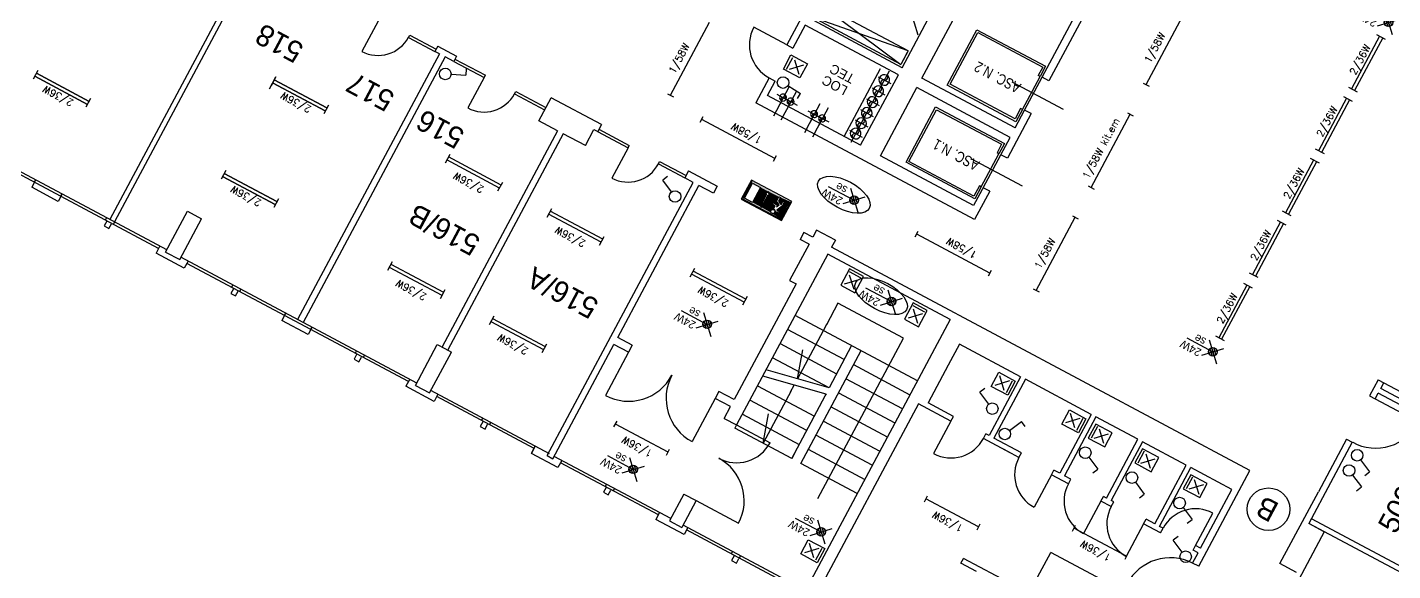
# Model space of a CAD drawing. Extents: x 1678829 to 1678895.5, y 4851385.5 to 4851457.1.
# Drawn here: x 1678844.95 to 1678870.54, y 4851410.72 to 4851420.92 of the extents above; entities that cross this region are included whole.
import ezdxf
from ezdxf.enums import TextEntityAlignment as Align

# ---------------------------------------------------------------- set-up
doc = ezdxf.new("R2010")
doc.units = 0
doc.header["$MEASUREMENT"] = 0
doc.layers.get('0').update_dxf_attribs({"linetype": 'CONTINUOUS'})
for name, color, linetype in [('ILLUMINAZIONE', 4, 'CONTINUOUS'), ('INFISSI', 160, 'CONTINUOUS'), ('NUOVI COMPONENTI DI PROGETTO', 230, 'CONTINUOUS'), ('QUADRI', 1, 'CONTINUOUS'), ('VUO3', 6, 'CONTINUOUS')]:
    doc.layers.add(name, color=color, linetype=linetype)
doc.styles.add('ROMANS', font='romans')

# ---------------------------------------------------------------- blocks, each defined once
blk = doc.blocks.new('SE')
at = {"layer": 'ILLUMINAZIONE'}
for p, q in [((0.165, -0.165), (-0.167, 0.167)), ((0.152, 0.155), (-0.155, -0.152)), ((0.024, -0.077), (-0.077, 0.024)), ((0.056, -0.058), (-0.058, 0.056)), ((0.058, -0.056), (-0.056, 0.058)), ((0.077, -0.024), (-0.024, 0.077)), ((0.55, 0.001), (-0.001, 0.001)), ((0.075, 0.028), (0.028, 0.075)), ((-0.028, -0.075), (-0.075, -0.028))]:
    blk.add_line(p, q, dxfattribs=at)
blk.add_circle((0, 0), 0.0803, dxfattribs=at)
at = {"layer": 'ILLUMINAZIONE', "linetype": 'Continuous'}
for s, p in [('24W ', (0.191, 0.063)), ('se', (0.209, -0.158))]:
    blk.add_text(s, height=0.15, dxfattribs=at).set_placement(p)
blk = doc.blocks.new('proiet_est_parete')
for p, q in [((0, 0), (0, 3)), ((0, 3), (3.5, 3)), ((3, 2.75), (3, 0.25)), ((3.5, 3), (3.5, 0)), ((3.5, 0), (0, 0)), ((2.5, 0.5), (0.5, 2.5)), ((2.5, 2.5), (0.5, 0.5))]:
    blk.add_line(p, q)
blk = doc.blocks.new('QUADRO')
at = {"layer": 'QUADRI'}
for p, q in [((9.39, -2.86), (-9.39, 0)), ((-9.39, -2.86), (9.39, 0)), ((-9.39, 0), (9.39, 0)), ((-9.39, -2.86), (-9.39, 0)), ((9.39, -2.86), (9.39, 0)), ((-9.39, -2.86), (9.39, -2.86))]:
    blk.add_line(p, q, dxfattribs=at)
at = {"layer": 'QUADRI', "color": 1}
for p, q in [((-9.39, -2.55), (-9.39, 0)), ((9.39, -2.55), (9.39, 0))]:
    blk.add_line(p, q, dxfattribs=at)
blk = doc.blocks.new('Pittog')
for p, q in [((0, 5.06), (0, 0)), ((10.69, 5.06), (0, 5.06)), ((0.2, 4.87), (0.2, 0.2)), ((10.49, 4.87), (0.2, 4.87)), ((1, 2.93), (1.47, 3.86)), ((1.69, 3.48), (1.33, 2.76)), ((1.46, 1.99), (2.14, 3.48)), ((1.47, 3.86), (2.32, 3.86)), ((2.14, 3.48), (1.69, 3.48)), ((2.92, 3.59), (2.92, 2.72)), ((5.6, 4.51), (5.6, 1.26)), ((6.01, 4.51), (5.6, 4.51)), ((6.01, 1.26), (6.01, 4.51)), ((8.01, 0.52), (8.01, 4.52)), ((8.01, 4.52), (10.16, 4.52)), ((10.16, 4.52), (10.16, 0.52)), ((10.49, 0.2), (10.49, 4.87)), ((10.69, 0), (10.69, 5.06)), ((0, 0), (10.69, 0)), ((0.43, 0.99), (0.43, 1.35)), ((0.43, 1.35), (1.46, 1.35)), ((1.82, 0.99), (0.43, 0.99)), ((1.33, 2.76), (1, 2.93)), ((1.46, 1.35), (1.46, 1.99)), ((2.79, 1.37), (1.82, 1.82)), ((1.82, 1.82), (1.82, 0.99)), ((2.55, 2.75), (2.22, 2.04)), ((2.22, 2.04), (3.16, 1.61)), ((2.55, 2.36), (2.55, 2.75)), ((3.7, 2.36), (2.55, 2.36)), ((2.79, 0.43), (2.79, 1.37)), ((3.16, 0.43), (2.79, 0.43)), ((2.92, 2.72), (3.7, 2.72)), ((3.16, 1.61), (3.16, 0.43)), ((3.7, 2.72), (3.7, 2.36)), ((5.34, 1.26), (5.81, 0.52)), ((5.6, 1.26), (5.34, 1.26)), ((5.81, 0.52), (6.27, 1.26)), ((6.27, 1.26), (6.01, 1.26)), ((10.16, 0.52), (8.01, 0.52))]:
    blk.add_line(p, q)
for centre, major_axis, start_param, end_param in [((2.79, 4.1), (-0.376, 0.376), 1.264388, 2.609077), ((2.81, 4.15), (0.335, 0.335), 5.497787, 11.780972)]:
    blk.add_ellipse(centre, major_axis=major_axis, ratio=1, start_param=start_param, end_param=end_param)
for points in [[(0.2, 4.87), (2.32, 3.86), (2.34, 4.15)], [(0.2, 4.87), (1.47, 3.86), (2.32, 3.86)], [(0.2, 4.87), (1, 2.93), (1.47, 3.86)], [(0.2, 4.87), (0.43, 1.35), (1, 2.93)], [(0.43, 0.99), (0.2, 4.87), (0.2, 0.2)], [(0.43, 0.99), (0.43, 1.35), (0.2, 4.87)], [(10.49, 4.87), (0.2, 4.87), (10.16, 4.52)], [(0.2, 4.87), (8.01, 4.52), (10.16, 4.52)], [(0.2, 4.87), (6.01, 4.51), (8.01, 4.52)], [(0.2, 4.87), (5.6, 4.51), (6.01, 4.51)], [(0.2, 4.87), (2.96, 4.6), (5.6, 4.51)], [(0.2, 4.87), (2.66, 4.6), (2.96, 4.6)], [(0.2, 4.87), (2.43, 4.43), (2.66, 4.6)], [(0.2, 4.87), (2.34, 4.15), (2.43, 4.43)], [(1.69, 3.48), (1.33, 2.76), (1.46, 1.99)], [(2.14, 3.48), (1.69, 3.48), (1.46, 1.99)], [(2.43, 3.87), (2.34, 4.15), (2.32, 3.86)], [(2.43, 3.87), (2.32, 3.86), (2.47, 3.68)], [(2.66, 3.7), (2.43, 3.87), (2.47, 3.68)], [(2.66, 3.7), (2.47, 3.68), (2.68, 3.58)], [(2.96, 3.7), (2.66, 3.7), (2.92, 3.59)], [(2.66, 3.7), (2.68, 3.58), (2.92, 3.59)], [(3.29, 4.15), (2.92, 2.72), (3.7, 2.72)], [(3.29, 4.15), (3.19, 3.87), (2.92, 2.72)], [(3.19, 3.87), (2.96, 3.7), (2.92, 2.72)], [(2.96, 3.7), (2.92, 3.59), (2.92, 2.72)], [(2.96, 4.6), (3.19, 4.43), (5.6, 4.51)], [(3.19, 4.43), (5.34, 1.26), (5.6, 4.51)], [(3.19, 4.43), (3.29, 4.15), (5.34, 1.26)], [(3.29, 4.15), (3.7, 2.72), (5.34, 1.26)], [(5.34, 1.26), (5.6, 1.26), (5.6, 4.51)], [(6.01, 4.51), (6.27, 1.26), (8.01, 4.52)], [(6.01, 4.51), (6.01, 1.26), (6.27, 1.26)], [(8.01, 0.52), (8.01, 4.52), (6.27, 1.26)], [(10.49, 4.87), (10.16, 4.52), (10.49, 0.2)], [(10.49, 0.2), (10.16, 4.52), (10.16, 0.52)], [(2.79, 0.43), (1.82, 0.99), (0.2, 0.2)], [(1.82, 0.99), (0.43, 0.99), (0.2, 0.2)], [(10.49, 0.2), (10.16, 0.52), (0.2, 0.2)], [(10.16, 0.52), (8.01, 0.52), (0.2, 0.2)], [(8.01, 0.52), (5.81, 0.52), (0.2, 0.2)], [(5.81, 0.52), (3.16, 0.43), (0.2, 0.2)], [(3.16, 0.43), (2.79, 0.43), (0.2, 0.2)], [(1.33, 2.76), (1, 2.93), (0.43, 1.35)], [(1.33, 2.76), (0.43, 1.35), (1.46, 1.35)], [(1.33, 2.76), (1.46, 1.35), (1.46, 1.99)], [(2.79, 1.37), (1.82, 1.82), (1.82, 0.99)], [(2.79, 0.43), (2.79, 1.37), (1.82, 0.99)], [(2.55, 2.36), (2.55, 2.75), (2.22, 2.04)], [(2.55, 2.36), (2.22, 2.04), (3.16, 1.61)], [(3.7, 2.36), (2.55, 2.36), (3.16, 1.61)], [(5.34, 1.26), (3.7, 2.36), (3.16, 0.43)], [(3.7, 2.36), (3.16, 1.61), (3.16, 0.43)], [(5.81, 0.52), (5.34, 1.26), (3.16, 0.43)], [(5.34, 1.26), (3.7, 2.72), (3.7, 2.36)], [(8.01, 0.52), (6.27, 1.26), (5.81, 0.52)]]:
    blk.add_solid(points)

msp = doc.modelspace()

# ---------------------------------------------------------------- linework, layer by layer
at = {"linetype": 'Continuous'}
for p, q in [((1678861.715, 4851419.961), (1678863.952, 4851424.152)), ((1678849.023, 4851422.05), (1678846.494, 4851417.313)), ((1678849.111, 4851422.003), (1678846.583, 4851417.266)), ((1678863.97, 4851419.982), (1678864.987, 4851421.887)), ((1678865.111, 4851421.821), (1678864.094, 4851419.916)), ((1678859.638, 4851421.444), (1678859.181, 4851420.588)), ((1678861.344, 4851420.159), (1678861.989, 4851421.368)), ((1678859.527, 4851420.959), (1678859.296, 4851420.527)), ((1678861.274, 4851420.027), (1678859.527, 4851420.959)), ((1678861.344, 4851420.159), (1678859.597, 4851421.092)), ((1678852.675, 4851420.418), (1678850.014, 4851415.434)), ((1678852.639, 4851420.562), (1678852.587, 4851420.465)), ((1678852.675, 4851420.418), (1678852.587, 4851420.465)), ((1678852.639, 4851420.562), (1678852.991, 4851420.374)), ((1678859.181, 4851420.588), (1678859.296, 4851420.527)), ((1678852.781, 4851420.362), (1678850.12, 4851415.377)), ((1678852.94, 4851420.277), (1678852.778, 4851420.363)), ((1678852.938, 4851420.273), (1678852.938, 4851420.273)), ((1678852.991, 4851420.374), (1678852.939, 4851420.277)), ((1678852.962, 4851420.321), (1678852.963, 4851420.321)), ((1678860.259, 4851418.868), (1678860.941, 4851420.147)), ((1678858.852, 4851419.97), (1678858.602, 4851419.503)), ((1678858.821, 4851419.636), (1678858.967, 4851419.909)), ((1678858.852, 4851419.97), (1678858.967, 4851419.909)), ((1678860.567, 4851418.703), (1678861.274, 4851420.027)), ((1678860.896, 4851419.99), (1678861.134, 4851419.863)), ((1678861.1, 4851420.097), (1678860.921, 4851419.762)), ((1678863.462, 4851419.029), (1678861.715, 4851419.961)), ((1678864.094, 4851419.916), (1678863.97, 4851419.982)), ((1678860.567, 4851418.703), (1678858.821, 4851419.636)), ((1678858.998, 4851419.66), (1678859.236, 4851419.533)), ((1678859.223, 4851419.795), (1678859.044, 4851419.46)), ((1678859.364, 4851419.72), (1678859.185, 4851419.384)), ((1678860.878, 4851419.682), (1678860.7, 4851419.347)), ((1678860.783, 4851419.779), (1678861.021, 4851419.652)), ((1678860.987, 4851419.885), (1678860.808, 4851419.55)), ((1678860.938, 4851418.506), (1678861.621, 4851419.785)), ((1678863.367, 4851418.852), (1678861.621, 4851419.785)), ((1678854.534, 4851419.165), (1678854.765, 4851419.597)), ((1678855.709, 4851419.094), (1678854.765, 4851419.597)), ((1678862.704, 4851417.313), (1678858.602, 4851419.503)), ((1678862.704, 4851417.313), (1678858.602, 4851419.503)), ((1678859.11, 4851419.583), (1678858.931, 4851419.248)), ((1678859.251, 4851419.508), (1678859.072, 4851419.173)), ((1678859.139, 4851419.585), (1678859.377, 4851419.458)), ((1678859.805, 4851419.484), (1678859.626, 4851419.149)), ((1678859.955, 4851419.404), (1678859.776, 4851419.069)), ((1678860.77, 4851419.479), (1678860.591, 4851419.144)), ((1678860.674, 4851419.576), (1678860.912, 4851419.449)), ((1678854.886, 4851418.977), (1678854.534, 4851419.165)), ((1678859.692, 4851419.273), (1678859.513, 4851418.937)), ((1678859.58, 4851419.349), (1678859.819, 4851419.222)), ((1678859.842, 4851419.192), (1678859.663, 4851418.857)), ((1678859.73, 4851419.269), (1678859.969, 4851419.142)), ((1678860.462, 4851419.179), (1678860.701, 4851419.052)), ((1678860.667, 4851419.285), (1678860.488, 4851418.95)), ((1678860.566, 4851419.373), (1678860.804, 4851419.246)), ((1678863.764, 4851419.298), (1678863.317, 4851418.46)), ((1678863.462, 4851419.029), (1678863.64, 4851419.364)), ((1678863.764, 4851419.298), (1678863.64, 4851419.364)), ((1678854.886, 4851418.977), (1678852.72, 4851414.919)), ((1678854.992, 4851418.921), (1678852.826, 4851414.863)), ((1678855.407, 4851418.699), (1678854.992, 4851418.921)), ((1678855.407, 4851418.699), (1678855.567, 4851418.999)), ((1678855.567, 4851418.999), (1678855.638, 4851418.961)), ((1678855.709, 4851419.094), (1678855.638, 4851418.961)), ((1678860.359, 4851418.985), (1678860.597, 4851418.858)), ((1678860.563, 4851419.091), (1678860.384, 4851418.756)), ((1678863.193, 4851418.526), (1678863.367, 4851418.852)), ((1678862.684, 4851417.573), (1678860.938, 4851418.506)), ((1678863.317, 4851418.46), (1678863.193, 4851418.526)), ((1678857.341, 4851418.222), (1678857.27, 4851418.09)), ((1678857.341, 4851418.222), (1678857.879, 4851417.935)), ((1678855.837, 4851415.024), (1678857.429, 4851418.005)), ((1678856.014, 4851415.099), (1678857.535, 4851417.949)), ((1678857.429, 4851418.005), (1678857.27, 4851418.09)), ((1678857.808, 4851417.803), (1678857.535, 4851417.949)), ((1678857.879, 4851417.935), (1678857.808, 4851417.803)), ((1678862.882, 4851417.944), (1678862.684, 4851417.573)), ((1678862.987, 4851417.842), (1678862.704, 4851417.313)), ((1678862.987, 4851417.842), (1678862.863, 4851417.908)), ((1678847.538, 4851416.699), (1678847.948, 4851417.466)), ((1678847.948, 4851417.466), (1678848.213, 4851417.325)), ((1678847.803, 4851416.558), (1678848.213, 4851417.325)), ((1678859.74, 4851417.112), (1678859.67, 4851416.979)), ((1678860.093, 4851416.923), (1678859.74, 4851417.112)), ((1678859.599, 4851416.847), (1678859.236, 4851416.168)), ((1678859.502, 4851417.069), (1678859.431, 4851416.936)), ((1678859.599, 4851416.847), (1678859.431, 4851416.936)), ((1678859.67, 4851416.979), (1678859.502, 4851417.069)), ((1678860.093, 4851416.923), (1678860.022, 4851416.791)), ((1678847.538, 4851416.699), (1678847.803, 4851416.558)), ((1678859.952, 4851416.659), (1678858.242, 4851413.456)), ((1678862.245, 4851415.434), (1678859.952, 4851416.659)), ((1678867.865, 4851412.604), (1678860.022, 4851416.791)), ((1678859.356, 4851416.104), (1678858.198, 4851413.933)), ((1678859.236, 4851416.168), (1678859.356, 4851416.104)), ((1678862.245, 4851415.434), (1678859.533, 4851410.353)), ((1678856.287, 4851414.953), (1678856.014, 4851415.099)), ((1678852.223, 4851414.198), (1678852.632, 4851414.966)), ((1678852.487, 4851414.057), (1678852.897, 4851414.825)), ((1678852.632, 4851414.966), (1678852.774, 4851414.891)), ((1678852.774, 4851414.891), (1678852.897, 4851414.825)), ((1678854.693, 4851412.88), (1678855.837, 4851415.024)), ((1678854.799, 4851412.823), (1678855.943, 4851414.967)), ((1678856.216, 4851414.821), (1678855.943, 4851414.967)), ((1678856.287, 4851414.953), (1678856.216, 4851414.821)), ((1678862.419, 4851414.972), (1678862.207, 4851414.575)), ((1678863.566, 4851414.36), (1678862.419, 4851414.972)), ((1678862.207, 4851414.575), (1678861.83, 4851413.87)), ((1678863.566, 4851414.36), (1678862.977, 4851413.258)), ((1678863.654, 4851414.313), (1678863.065, 4851413.21)), ((1678864.889, 4851413.654), (1678863.654, 4851414.313)), ((1678870.268, 4851414.303), (1678870.108, 4851414.003)), ((1678870.268, 4851414.303), (1678870.374, 4851414.246)), ((1678852.223, 4851414.198), (1678852.487, 4851414.057)), ((1678857.91, 4851414.087), (1678857.84, 4851413.955)), ((1678858.198, 4851413.933), (1678857.91, 4851414.087)), ((1678870.108, 4851414.003), (1678870.214, 4851413.946)), ((1678870.214, 4851413.946), (1678870.27, 4851414.052)), ((1678875.307, 4851411.363), (1678870.27, 4851414.052)), ((1678870.317, 4851414.141), (1678870.374, 4851414.246)), ((1678875.355, 4851411.452), (1678870.317, 4851414.141)), ((1678858.127, 4851413.801), (1678857.84, 4851413.955)), ((1678858.01, 4851413.58), (1678858.127, 4851413.801)), ((1678861.651, 4851413.852), (1678859.72, 4851410.235)), ((1678862.26, 4851413.527), (1678861.651, 4851413.852)), ((1678862.307, 4851413.615), (1678861.83, 4851413.87)), ((1678858.01, 4851413.58), (1678858.242, 4851413.456)), ((1678862.26, 4851413.527), (1678862.307, 4851413.615)), ((1678864.889, 4851413.654), (1678864.3, 4851412.551)), ((1678864.977, 4851413.607), (1678864.389, 4851412.504)), ((1678865.762, 4851413.188), (1678864.977, 4851413.607)), ((1678862.868, 4851413.202), (1678862.915, 4851413.29)), ((1678862.977, 4851413.258), (1678862.915, 4851413.29)), ((1678863.371, 4851412.934), (1678862.868, 4851413.202)), ((1678863.581, 4851412.935), (1678863.065, 4851413.21)), ((1678863.534, 4851412.847), (1678863.256, 4851412.995)), ((1678865.174, 4851412.085), (1678865.762, 4851413.188)), ((1678865.851, 4851413.141), (1678865.262, 4851412.038)), ((1678866.671, 4851412.703), (1678865.851, 4851413.141)), ((1678869.781, 4851413.135), (1678868.966, 4851411.609)), ((1678869.675, 4851413.191), (1678869.147, 4851412.203)), ((1678869.675, 4851413.191), (1678869.781, 4851413.135)), ((1678854.693, 4851412.88), (1678854.799, 4851412.823)), ((1678863.534, 4851412.847), (1678863.581, 4851412.935)), ((1678864.143, 4851412.522), (1678864.19, 4851412.61)), ((1678864.461, 4851412.352), (1678864.143, 4851412.522)), ((1678864.3, 4851412.551), (1678864.19, 4851412.61)), ((1678864.508, 4851412.44), (1678864.389, 4851412.504)), ((1678866.082, 4851411.6), (1678866.671, 4851412.703)), ((1678866.171, 4851411.553), (1678866.759, 4851412.656)), ((1678867.527, 4851412.246), (1678866.759, 4851412.656)), ((1678866.904, 4851410.804), (1678867.865, 4851412.604)), ((1678864.461, 4851412.352), (1678864.508, 4851412.44)), ((1678866.938, 4851411.143), (1678867.527, 4851412.246)), ((1678857.255, 4851412.158), (1678856.987, 4851411.655)), ((1678857.484, 4851412.036), (1678857.216, 4851411.533)), ((1678857.255, 4851412.158), (1678857.484, 4851412.036)), ((1678865.069, 4851412.027), (1678865.116, 4851412.116)), ((1678865.263, 4851411.924), (1678865.069, 4851412.027)), ((1678865.174, 4851412.085), (1678865.116, 4851412.116)), ((1678865.31, 4851412.012), (1678865.262, 4851412.038)), ((1678865.263, 4851411.924), (1678865.31, 4851412.012)), ((1678868.427, 4851410.854), (1678869.147, 4851412.203)), ((1678856.987, 4851411.655), (1678857.216, 4851411.533)), ((1678865.872, 4851411.599), (1678865.919, 4851411.687)), ((1678866.19, 4851411.429), (1678865.872, 4851411.599)), ((1678866.082, 4851411.6), (1678865.919, 4851411.687)), ((1678866.237, 4851411.518), (1678866.171, 4851411.553)), ((1678866.19, 4851411.429), (1678866.237, 4851411.518)), ((1678869.257, 4851411.453), (1678867.491, 4851408.145)), ((1678869.257, 4851411.453), (1678868.966, 4851411.609)), ((1678873.297, 4851409.297), (1678868.971, 4851411.606)), ((1678873.344, 4851409.385), (1678869.018, 4851411.694)), ((1678866.798, 4851411.104), (1678866.845, 4851411.193)), ((1678866.938, 4851411.143), (1678866.845, 4851411.193)), ((1678862.448, 4851410.865), (1678862.495, 4851410.953)), ((1678863.721, 4851410.298), (1678862.495, 4851410.953)), ((1678863.721, 4851410.298), (1678864.131, 4851411.066)), ((1678866.283, 4851409.917), (1678864.131, 4851411.066)), ((1678866.79, 4851410.865), (1678866.891, 4851411.055)), ((1678866.891, 4851411.055), (1678866.798, 4851411.104)), ((1678862.739, 4851410.709), (1678862.448, 4851410.865)), ((1678866.904, 4851410.804), (1678866.79, 4851410.865)), ((1678868.735, 4851410.689), (1678868.427, 4851410.854))]:
    msp.add_line(p, q, dxfattribs=at)
msp.add_circle((1678868.213, 4851411.875), 0.4, dxfattribs=at)
for centre, radius, start, end in [((1678861.01, 4851419.929), 0.1, 61.9064, 241.9064), ((1678860.996, 4851419.88), 0.051, 73.2164, 230.5965), ((1678861.01, 4851419.929), 0.1, 241.9064, 61.9064), ((1678861.025, 4851419.978), 0.051, 253.2164, 50.5965), ((1678859.113, 4851419.599), 0.0652, 57.5077, 246.3051), ((1678859.113, 4851419.599), 0.0652, 246.3051, 57.5077), ((1678859.13, 4851419.626), 0.0326, 246.5882, 57.5514), ((1678860.897, 4851419.717), 0.1, 61.9064, 241.9064), ((1678860.883, 4851419.669), 0.051, 73.2163, 230.5965), ((1678860.897, 4851419.717), 0.1, 241.9064, 61.9064), ((1678860.912, 4851419.766), 0.051, 253.2164, 50.5965), ((1678859.104, 4851419.567), 0.0326, 65.3623, 238.1245), ((1678859.254, 4851419.524), 0.0652, 57.5077, 246.3051), ((1678859.245, 4851419.492), 0.0326, 65.3623, 238.1245), ((1678859.254, 4851419.524), 0.0652, 246.3051, 57.5077), ((1678859.271, 4851419.551), 0.0326, 246.5882, 57.5514), ((1678860.681, 4851419.312), 0.1, 61.9064, 241.9064), ((1678860.681, 4851419.312), 0.1, 241.9064, 61.9064), ((1678860.695, 4851419.36), 0.051, 253.2164, 50.5965), ((1678860.789, 4851419.515), 0.1, 61.9064, 241.9064), ((1678860.774, 4851419.466), 0.051, 73.2164, 230.5965), ((1678860.789, 4851419.515), 0.1, 241.9064, 61.9064), ((1678860.804, 4851419.563), 0.051, 253.2164, 50.5965), ((1678859.695, 4851419.288), 0.0652, 57.5077, 246.3051), ((1678859.686, 4851419.256), 0.0326, 65.3623, 238.1245), ((1678859.695, 4851419.288), 0.0652, 246.3051, 57.5077), ((1678859.712, 4851419.316), 0.0326, 246.5882, 57.5514), ((1678859.845, 4851419.208), 0.0652, 57.5077, 246.3051), ((1678859.836, 4851419.176), 0.0326, 65.3623, 238.1245), ((1678859.845, 4851419.208), 0.0652, 246.3051, 57.5077), ((1678859.862, 4851419.236), 0.0326, 246.5882, 57.5514), ((1678860.577, 4851419.118), 0.1, 61.9064, 241.9064), ((1678860.577, 4851419.118), 0.1, 241.9064, 61.9064), ((1678860.592, 4851419.166), 0.051, 253.2164, 50.5965), ((1678860.666, 4851419.263), 0.051, 73.2163, 230.5965), ((1678860.473, 4851418.923), 0.1, 61.9064, 241.9064), ((1678860.459, 4851418.875), 0.051, 73.2163, 230.5965), ((1678860.473, 4851418.923), 0.1, 241.9064, 61.9064), ((1678860.488, 4851418.972), 0.051, 253.2164, 50.5965), ((1678860.562, 4851419.069), 0.051, 73.2164, 230.5965)]:
    msp.add_arc(centre, radius, start, end, dxfattribs=at)
at = {"layer": 'ILLUMINAZIONE'}
msp.add_line((1678861.501, 4851421.224), (1678861.637, 4851420.774), dxfattribs=at)
at = {"layer": 'ILLUMINAZIONE', "linetype": 'Continuous'}
for p, q in [((1678865.918, 4851419.842), (1678866.65, 4851421.215)), ((1678857, 4851419.642), (1678857.733, 4851421.015)), ((1678870.295, 4851420.748), (1678869.769, 4851419.761)), ((1678870.352, 4851420.718), (1678869.825, 4851419.731)), ((1678870.405, 4851420.689), (1678870.242, 4851420.776)), ((1678845.146, 4851420.108), (1678845.059, 4851419.945)), ((1678846.074, 4851419.471), (1678845.087, 4851419.998)), ((1678846.074, 4851419.471), (1678845.087, 4851419.998)), ((1678845.088, 4851419.998), (1678846.074, 4851419.472)), ((1678846.104, 4851419.528), (1678845.118, 4851420.054)), ((1678846.104, 4851419.528), (1678845.118, 4851420.054)), ((1678845.118, 4851420.054), (1678846.104, 4851419.528)), ((1678849.486, 4851419.765), (1678849.604, 4851419.985)), ((1678849.604, 4851419.985), (1678849.516, 4851419.822)), ((1678850.562, 4851419.405), (1678849.575, 4851419.931)), ((1678849.575, 4851419.931), (1678850.562, 4851419.405)), ((1678852.889, 4851420.036), (1678853.167, 4851420.021)), ((1678853.174, 4851420.136), (1678853.167, 4851420.021)), ((1678850.531, 4851419.348), (1678849.545, 4851419.875)), ((1678849.545, 4851419.875), (1678850.532, 4851419.349)), ((1678856.947, 4851419.67), (1678857.056, 4851419.612)), ((1678859.204, 4851419.823), (1678859.442, 4851419.677)), ((1678859.382, 4851419.579), (1678859.442, 4851419.677)), ((1678865.864, 4851419.871), (1678865.973, 4851419.812)), ((1678869.879, 4851419.702), (1678869.715, 4851419.79)), ((1678846.133, 4851419.581), (1678846.046, 4851419.418)), ((1678850.59, 4851419.458), (1678850.503, 4851419.295)), ((1678869.676, 4851419.587), (1678869.149, 4851418.6)), ((1678869.732, 4851419.557), (1678869.205, 4851418.57)), ((1678869.786, 4851419.528), (1678869.622, 4851419.615)), ((1678857.558, 4851419.136), (1678857.617, 4851419.246)), ((1678858.96, 4851418.457), (1678857.587, 4851419.19)), ((1678864.887, 4851417.912), (1678865.62, 4851419.285)), ((1678865.566, 4851419.313), (1678865.676, 4851419.255)), ((1678869.259, 4851418.541), (1678869.095, 4851418.629)), ((1678852.783, 4851418.374), (1678852.87, 4851418.537)), ((1678853.798, 4851417.901), (1678852.811, 4851418.428)), ((1678853.828, 4851417.957), (1678852.841, 4851418.484)), ((1678858.931, 4851418.404), (1678858.989, 4851418.513)), ((1678869.056, 4851418.426), (1678868.529, 4851417.439)), ((1678869.112, 4851418.396), (1678868.586, 4851417.409)), ((1678869.166, 4851418.367), (1678869.002, 4851418.454)), ((1678848.666, 4851418.229), (1678848.579, 4851418.066)), ((1678849.594, 4851417.592), (1678848.607, 4851418.119)), ((1678849.594, 4851417.592), (1678848.607, 4851418.119)), ((1678848.608, 4851418.119), (1678849.594, 4851417.593)), ((1678849.624, 4851417.649), (1678848.638, 4851418.175)), ((1678849.624, 4851417.649), (1678848.638, 4851418.175)), ((1678848.638, 4851418.175), (1678849.624, 4851417.649)), ((1678856.948, 4851418.121), (1678856.856, 4851418.052)), ((1678853.769, 4851417.847), (1678853.857, 4851418.011)), ((1678857.023, 4851417.829), (1678856.856, 4851418.052)), ((1678864.834, 4851417.941), (1678864.943, 4851417.882)), ((1678849.653, 4851417.702), (1678849.566, 4851417.539)), ((1678854.688, 4851417.357), (1678854.776, 4851417.52)), ((1678855.704, 4851416.884), (1678854.717, 4851417.41)), ((1678855.734, 4851416.94), (1678854.747, 4851417.466)), ((1678863.857, 4851415.982), (1678864.59, 4851417.354)), ((1678864.536, 4851417.383), (1678864.645, 4851417.325)), ((1678868.639, 4851417.38), (1678868.476, 4851417.468)), ((1678861.589, 4851416.985), (1678861.648, 4851417.094)), ((1678868.436, 4851417.265), (1678867.91, 4851416.278)), ((1678868.492, 4851417.235), (1678867.966, 4851416.248)), ((1678868.546, 4851417.206), (1678868.383, 4851417.293)), ((1678855.675, 4851416.83), (1678855.762, 4851416.993)), ((1678862.991, 4851416.305), (1678861.618, 4851417.038)), ((1678851.706, 4851416.358), (1678851.794, 4851416.521)), ((1678852.722, 4851415.885), (1678851.735, 4851416.412)), ((1678852.752, 4851415.941), (1678851.765, 4851416.468)), ((1678857.37, 4851416.234), (1678857.457, 4851416.398)), ((1678858.415, 4851415.817), (1678857.429, 4851416.344)), ((1678862.962, 4851416.252), (1678863.02, 4851416.361)), ((1678868.019, 4851416.22), (1678867.856, 4851416.307)), ((1678858.385, 4851415.761), (1678857.399, 4851416.288)), ((1678867.804, 4851416.081), (1678867.278, 4851415.094)), ((1678867.861, 4851416.051), (1678867.334, 4851415.064)), ((1678867.914, 4851416.022), (1678867.751, 4851416.11)), ((1678852.693, 4851415.831), (1678852.78, 4851415.995)), ((1678858.357, 4851415.707), (1678858.444, 4851415.871)), ((1678863.803, 4851416.01), (1678863.913, 4851415.952)), ((1678853.612, 4851415.341), (1678853.7, 4851415.504)), ((1678854.628, 4851414.868), (1678853.641, 4851415.394)), ((1678854.658, 4851414.924), (1678853.671, 4851415.45)), ((1678867.388, 4851415.036), (1678867.224, 4851415.123)), ((1678854.599, 4851414.814), (1678854.686, 4851414.977)), ((1678862.895, 4851414.14), (1678862.803, 4851414.071)), ((1678862.97, 4851413.848), (1678862.803, 4851414.071)), ((1678855.942, 4851413.419), (1678856.001, 4851413.528)), ((1678863.356, 4851413.352), (1678863.58, 4851413.52)), ((1678863.649, 4851413.428), (1678863.58, 4851413.52)), ((1678856.958, 4851412.946), (1678855.971, 4851413.472)), ((1678856.929, 4851412.892), (1678856.987, 4851413.001)), ((1678864.843, 4851412.849), (1678865.01, 4851412.626)), ((1678869.939, 4851412.801), (1678870.107, 4851412.578)), ((1678864.918, 4851412.557), (1678865.01, 4851412.626)), ((1678869.787, 4851412.516), (1678869.954, 4851412.293)), ((1678870.015, 4851412.509), (1678870.107, 4851412.578)), ((1678865.717, 4851412.382), (1678865.884, 4851412.159)), ((1678869.863, 4851412.223), (1678869.954, 4851412.293)), ((1678861.762, 4851412.016), (1678861.821, 4851412.125)), ((1678862.778, 4851411.542), (1678861.791, 4851412.069)), ((1678865.793, 4851412.09), (1678865.884, 4851412.159)), ((1678866.611, 4851411.905), (1678866.778, 4851411.682)), ((1678862.749, 4851411.489), (1678862.807, 4851411.598)), ((1678864.536, 4851411.466), (1678864.594, 4851411.575)), ((1678865.551, 4851410.993), (1678864.565, 4851411.519)), ((1678866.686, 4851411.613), (1678866.778, 4851411.682)), ((1678866.519, 4851411.362), (1678866.427, 4851411.293)), ((1678866.594, 4851411.07), (1678866.427, 4851411.293)), ((1678865.523, 4851410.939), (1678865.581, 4851411.048))]:
    msp.add_line(p, q, dxfattribs=at)
for centre in [(1678852.781, 4851420.042), (1678859.112, 4851419.88), (1678857.088, 4851417.743), (1678863.035, 4851413.762), (1678863.27, 4851413.287), (1678864.778, 4851412.935), (1678869.874, 4851412.887), (1678865.652, 4851412.468), (1678869.722, 4851412.602), (1678866.546, 4851411.991), (1678866.659, 4851410.984)]:
    msp.add_circle(centre, 0.108, dxfattribs=at)
at = {"layer": 'INFISSI', "linetype": 'Continuous'}
for p, q in [((1678851.522, 4851421.034), (1678851.219, 4851420.465)), ((1678859.181, 4851420.588), (1678858.564, 4851420.918)), ((1678852.093, 4851420.729), (1678852.116, 4851420.773)), ((1678852.093, 4851420.729), (1678852.587, 4851420.465)), ((1678852.116, 4851420.773), (1678852.61, 4851420.509)), ((1678862.19, 4851419.832), (1678862.746, 4851420.873)), ((1678862.244, 4851419.849), (1678862.762, 4851420.819)), ((1678862.746, 4851420.873), (1678864.034, 4851420.186)), ((1678862.762, 4851420.819), (1678863.98, 4851420.169)), ((1678852.94, 4851420.277), (1678853.51, 4851419.973)), ((1678852.963, 4851420.321), (1678853.534, 4851420.017)), ((1678863.98, 4851420.169), (1678863.895, 4851420.01)), ((1678864.034, 4851420.186), (1678863.93, 4851419.992)), ((1678853.509, 4851419.973), (1678853.205, 4851419.404)), ((1678853.509, 4851419.973), (1678853.533, 4851420.017)), ((1678864.371, 4851419.377), (1678863.409, 4851419.891)), ((1678863.6, 4851419.374), (1678863.93, 4851419.992)), ((1678863.64, 4851419.364), (1678863.97, 4851419.982)), ((1678863.93, 4851419.992), (1678863.895, 4851420.01)), ((1678854.078, 4851419.669), (1678854.101, 4851419.714)), ((1678854.078, 4851419.669), (1678854.642, 4851419.368)), ((1678854.101, 4851419.714), (1678854.666, 4851419.412)), ((1678863.478, 4851419.145), (1678862.19, 4851419.832)), ((1678863.462, 4851419.199), (1678862.244, 4851419.849)), ((1678861.418, 4851418.385), (1678861.973, 4851419.426)), ((1678861.973, 4851419.426), (1678863.261, 4851418.739)), ((1678863.565, 4851419.393), (1678863.462, 4851419.199)), ((1678863.6, 4851419.374), (1678863.565, 4851419.393)), ((1678861.472, 4851418.402), (1678861.99, 4851419.372)), ((1678861.99, 4851419.372), (1678863.207, 4851418.722)), ((1678863.6, 4851419.374), (1678863.478, 4851419.145)), ((1678847.562, 4851416.743), (1678843.142, 4851419.102)), ((1678847.406, 4851416.77), (1678843.251, 4851418.988)), ((1678855.635, 4851418.963), (1678856.207, 4851418.657)), ((1678855.66, 4851419.006), (1678856.231, 4851418.702)), ((1678856.207, 4851418.657), (1678855.903, 4851418.088)), ((1678856.207, 4851418.657), (1678856.231, 4851418.702)), ((1678856.207, 4851418.657), (1678856.207, 4851418.657)), ((1678863.207, 4851418.722), (1678863.123, 4851418.564)), ((1678863.261, 4851418.739), (1678863.158, 4851418.545)), ((1678856.776, 4851418.354), (1678856.799, 4851418.398)), ((1678856.776, 4851418.354), (1678857.27, 4851418.09)), ((1678856.799, 4851418.398), (1678857.294, 4851418.134)), ((1678862.706, 4851417.698), (1678861.418, 4851418.385)), ((1678862.689, 4851417.752), (1678861.472, 4851418.402)), ((1678863.6, 4851417.934), (1678862.639, 4851418.447)), ((1678862.828, 4851417.927), (1678863.158, 4851418.545)), ((1678862.863, 4851417.908), (1678863.193, 4851418.526)), ((1678863.158, 4851418.545), (1678863.123, 4851418.564)), ((1678845.101, 4851418.047), (1678845.03, 4851417.915)), ((1678845.524, 4851417.651), (1678845.03, 4851417.915)), ((1678845.101, 4851418.057), (1678845.077, 4851418.013)), ((1678862.793, 4851417.946), (1678862.689, 4851417.752)), ((1678862.828, 4851417.927), (1678862.706, 4851417.698)), ((1678862.828, 4851417.927), (1678862.793, 4851417.946)), ((1678845.595, 4851417.783), (1678845.524, 4851417.651)), ((1678845.595, 4851417.793), (1678845.571, 4851417.749)), ((1678846.433, 4851417.346), (1678846.409, 4851417.302)), ((1678846.436, 4851417.278), (1678846.389, 4851417.19)), ((1678846.389, 4851417.19), (1678846.477, 4851417.143)), ((1678846.477, 4851417.143), (1678846.524, 4851417.231)), ((1678846.583, 4851417.266), (1678846.559, 4851417.222)), ((1678847.43, 4851416.814), (1678847.359, 4851416.681)), ((1678847.888, 4851416.399), (1678847.359, 4851416.681)), ((1678852.246, 4851414.243), (1678847.826, 4851416.602)), ((1678847.959, 4851416.531), (1678847.888, 4851416.399)), ((1678852.09, 4851414.269), (1678847.935, 4851416.487)), ((1678848.797, 4851416.084), (1678848.773, 4851416.04)), ((1678848.809, 4851416.011), (1678848.762, 4851415.923)), ((1678848.762, 4851415.923), (1678848.85, 4851415.876)), ((1678848.85, 4851415.876), (1678848.897, 4851415.964)), ((1678848.947, 4851416.004), (1678848.923, 4851415.96)), ((1678849.785, 4851415.547), (1678849.715, 4851415.414)), ((1678849.785, 4851415.556), (1678849.761, 4851415.512)), ((1678860.142, 4851415.741), (1678859.926, 4851415.337)), ((1678861.368, 4851415.086), (1678860.142, 4851415.741)), ((1678850.209, 4851415.151), (1678849.715, 4851415.414)), ((1678850.279, 4851415.283), (1678850.209, 4851415.151)), ((1678850.279, 4851415.293), (1678850.255, 4851415.249)), ((1678861.633, 4851414.287), (1678859.34, 4851415.512)), ((1678859.908, 4851415.301), (1678859.384, 4851414.32)), ((1678859.899, 4851415.285), (1678859.934, 4851415.352)), ((1678860.257, 4851414.682), (1678859.198, 4851415.247)), ((1678859.762, 4851412.078), (1678861.368, 4851415.086)), ((1678851.12, 4851414.777), (1678851.073, 4851414.689)), ((1678851.117, 4851414.845), (1678851.093, 4851414.801)), ((1678856.216, 4851414.821), (1678855.783, 4851414.009)), ((1678859.057, 4851414.982), (1678860.116, 4851414.417)), ((1678859.384, 4851414.32), (1678859.483, 4851414.868)), ((1678859.444, 4851412.735), (1678860.575, 4851414.852)), ((1678860.398, 4851414.947), (1678859.974, 4851414.153)), ((1678851.073, 4851414.689), (1678851.162, 4851414.642)), ((1678851.162, 4851414.642), (1678851.209, 4851414.73)), ((1678851.267, 4851414.765), (1678851.243, 4851414.721)), ((1678859.974, 4851414.153), (1678858.916, 4851414.718)), ((1678860.433, 4851414.588), (1678861.492, 4851414.023)), ((1678852.114, 4851414.313), (1678852.043, 4851414.181)), ((1678859.921, 4851414.034), (1678858.731, 4851414.372)), ((1678859.974, 4851414.153), (1678858.793, 4851414.488)), ((1678861.351, 4851413.758), (1678860.292, 4851414.323)), ((1678852.573, 4851413.898), (1678852.043, 4851414.181)), ((1678854.734, 4851412.915), (1678852.511, 4851414.101)), ((1678852.643, 4851414.031), (1678852.573, 4851413.898)), ((1678858.633, 4851414.189), (1678859.699, 4851413.619)), ((1678859.264, 4851414.096), (1678858.74, 4851413.115)), ((1678859.255, 4851414.08), (1678859.319, 4851414.2)), ((1678859.903, 4851414.001), (1678859.924, 4851414.04)), ((1678860.151, 4851414.058), (1678861.209, 4851413.493)), ((1678870.374, 4851414.246), (1678871.194, 4851413.808)), ((1678854.446, 4851413.012), (1678852.62, 4851413.987)), ((1678857.84, 4851413.955), (1678857.406, 4851413.143)), ((1678859.558, 4851413.355), (1678858.492, 4851413.924)), ((1678859.275, 4851412.825), (1678859.903, 4851414.001)), ((1678861.068, 4851413.229), (1678860.01, 4851413.794)), ((1678870.214, 4851413.946), (1678871.034, 4851413.509)), ((1678853.485, 4851413.515), (1678853.438, 4851413.427)), ((1678853.481, 4851413.583), (1678853.458, 4851413.539)), ((1678853.631, 4851413.503), (1678853.608, 4851413.459)), ((1678858.35, 4851413.659), (1678859.417, 4851413.09)), ((1678858.74, 4851413.115), (1678858.84, 4851413.662)), ((1678859.868, 4851413.529), (1678860.927, 4851412.964)), ((1678862.26, 4851413.527), (1678861.935, 4851412.919)), ((1678853.438, 4851413.427), (1678853.526, 4851413.38)), ((1678853.526, 4851413.38), (1678853.573, 4851413.468)), ((1678858.242, 4851413.456), (1678858.209, 4851413.394)), ((1678859.276, 4851412.825), (1678858.209, 4851413.395)), ((1678858.242, 4851413.456), (1678858.869, 4851413.122)), ((1678860.786, 4851412.699), (1678859.727, 4851413.264)), ((1678854.461, 4851413.051), (1678854.39, 4851412.918)), ((1678854.469, 4851413.056), (1678854.399, 4851412.923)), ((1678859.586, 4851413), (1678860.644, 4851412.435)), ((1678854.893, 4851412.66), (1678854.399, 4851412.923)), ((1678857.01, 4851411.699), (1678854.822, 4851412.867)), ((1678854.963, 4851412.792), (1678854.893, 4851412.66)), ((1678856.775, 4851411.769), (1678854.94, 4851412.748)), ((1678859.321, 4851412.91), (1678859.275, 4851412.825)), ((1678860.503, 4851412.17), (1678859.444, 4851412.735)), ((1678864.143, 4851412.522), (1678863.818, 4851411.913)), ((1678855.796, 4851412.281), (1678855.749, 4851412.193)), ((1678855.801, 4851412.345), (1678855.778, 4851412.301)), ((1678855.837, 4851412.146), (1678855.884, 4851412.234)), ((1678855.951, 4851412.265), (1678855.928, 4851412.221)), ((1678855.749, 4851412.193), (1678855.837, 4851412.146)), ((1678857.484, 4851412.036), (1678858.278, 4851411.612)), ((1678865.069, 4851412.027), (1678864.744, 4851411.419)), ((1678856.798, 4851411.813), (1678856.728, 4851411.68)), ((1678866.845, 4851411.193), (1678867.17, 4851411.801)), ((1678857.257, 4851411.398), (1678856.728, 4851411.68)), ((1678861.527, 4851409.289), (1678857.239, 4851411.577)), ((1678857.328, 4851411.53), (1678857.257, 4851411.398)), ((1678861.371, 4851409.315), (1678857.304, 4851411.486)), ((1678865.872, 4851411.599), (1678865.547, 4851410.99)), ((1678858.166, 4851411.083), (1678858.142, 4851411.039)), ((1678858.195, 4851411.001), (1678858.148, 4851410.912)), ((1678858.237, 4851410.865), (1678858.284, 4851410.953)), ((1678858.316, 4851411.003), (1678858.292, 4851410.959)), ((1678858.148, 4851410.912), (1678858.237, 4851410.865))]:
    msp.add_line(p, q, dxfattribs=at)
for centre, radius, start, end in [((1678859.181, 4851420.588), 0.7, 151.9064, 241.9064), ((1678851.522, 4851421.034), 0.645, 241.9064, 331.9064), ((1678853.509, 4851419.973), 0.645, 241.9064, 331.9064), ((1678856.207, 4851418.657), 0.645, 241.9064, 331.9064), ((1678856.216, 4851414.821), 0.92, 241.9064, 331.9064), ((1678857.84, 4851413.955), 0.92, 151.9064, 241.9064), ((1678870.223, 4851413.942), 0.92, 241.9064, 331.9064), ((1678858.242, 4851413.456), 0.71, 241.9064, 331.9064), ((1678862.26, 4851413.527), 0.69, 241.9064, 331.9064), ((1678857.484, 4851412.036), 0.9, 331.9064, 61.9064), ((1678864.143, 4851412.522), 0.69, 151.9064, 241.9064), ((1678865.069, 4851412.027), 0.69, 151.9064, 241.9064), ((1678865.872, 4851411.599), 0.69, 151.9064, 241.9064), ((1678866.845, 4851411.193), 0.69, 61.9064, 151.9064), ((1678866.374, 4851410.044), 0.92, 63.1756, 151.8965)]:
    msp.add_arc(centre, radius, start, end, dxfattribs=at)
at = {"layer": 'NUOVI COMPONENTI DI PROGETTO', "linetype": 'Continuous'}
for centre in [(1678860.252, 4851417.775), (1678860.951, 4851415.873)]:
    msp.add_ellipse(centre, major_axis=(-0.477, 0.255), ratio=0.49197, dxfattribs=at)

# ---------------------------------------------------------------- block references
at = {"linetype": 'Continuous', "xscale": 0.1, "yscale": 0.09999999999999999, "zscale": 0.1, "rotation": 151.906417794058}
msp.add_blockref('QUADRO', (1678860.492, 4851420.664), dxfattribs=at)
at = {"linetype": 'Continuous', "rotation": 151.906417794058}
for p in [(1678857.688, 4851415.345), (1678856.305, 4851412.623), (1678859.827, 4851411.45)]:
    msp.add_blockref('SE', p, dxfattribs=at)
at = {"layer": 'ILLUMINAZIONE', "linetype": 'Continuous', "rotation": 151.906417794058}
for p in [(1678870.461, 4851421.01), (1678867.168, 4851414.83)]:
    msp.add_blockref('SE', p, dxfattribs=at)
at = {"layer": 'ILLUMINAZIONE', "linetype": 'Continuous'}
for name, p, xscale, yscale, zscale, rotation in [('proiet_est_parete', (1678859.57, 4851420.234), 0.1, 0.09999999999999999, 0.1, 151.906417794058), ('Pittog', (1678859.275, 4851417.649), 0.08000000000000114, 0.08000000000000114, 0.08000000000000114, 151.906417794058), ('proiet_est_parete', (1678860.193, 4851416.076), -0.1, 0.09999999999999999, 0.1, 241.9064177940579), ('proiet_est_parete', (1678861.387, 4851415.439), -0.1, 0.09999999999999999, 0.1, 241.9064177940579), ('proiet_est_parete', (1678863.016, 4851414.179), 0.1, 0.09999999999999999, 0.1, 331.9064177940579), ('proiet_est_parete', (1678864.339, 4851413.473), 0.1, 0.09999999999999999, 0.1, 331.9064177940579), ('proiet_est_parete', (1678865.142, 4851413.044), -0.1, 0.09999999999999999, 0.1, 331.906417794058), ('proiet_est_parete', (1678866.015, 4851412.578), -0.1, 0.09999999999999999, 0.1, 331.906417794058), ('proiet_est_parete', (1678866.924, 4851412.093), -0.1, 0.09999999999999999, 0.1, 331.906417794058), ('proiet_est_parete', (1678859.445, 4851411.037), 0.1, 0.09999999999999999, 0.1, 331.9064177940579)]:
    msp.add_blockref(name, p, dxfattribs=dict(at, xscale=xscale, yscale=yscale, zscale=zscale, rotation=rotation))
at = {"layer": 'VUO3', "linetype": 'Continuous', "rotation": 151.906417794058}
for p in [(1678860.445, 4851417.674), (1678861.144, 4851415.771)]:
    msp.add_blockref('SE', p, dxfattribs=at)

# ---------------------------------------------------------------- texts
at = {"linetype": 'Continuous'}
for s, height, rotation, p in [('           516    517       518        519', 0.4, 151.9064, (1678854.614, 4851418.2)), ('TEC', 0.18, 151.9064, (1678860.473, 4851420.012)), ('LOC', 0.18, 151.9064, (1678860.341, 4851419.793)), ('516/B', 0.4, 151.9064, (1678853.468, 4851416.963)), ('516/A', 0.4, 151.9064, (1678855.685, 4851415.78)), ('509A', 0.4, 61.9064, (1678870.598, 4851411.39)), ('B', 0.4, 151.9064, (1678868.435, 4851411.969))]:
    msp.add_text(s, height=height, rotation=rotation, dxfattribs=at).set_placement(p)
at = {"layer": 'ILLUMINAZIONE', "linetype": 'Continuous', "style": 'ROMANS'}
for s, rotation, p in [('1/58W ', 61.9064, (1678866.162, 4851420.546)), ('1/58W ', 61.9064, (1678857.245, 4851420.346)), ('2/36W', 61.9064, (1678869.986, 4851420.279)), ('2/36W', 151.9064, (1678845.556, 4851419.689)), ('2/36W', 151.9064, (1678850.014, 4851419.566)), ('2/36W', 61.9064, (1678869.366, 4851419.118)), ('1/58W kit.em', 61.9064, (1678865.132, 4851418.616)), ('1/58W ', 151.9064, (1678858.419, 4851419.008)), ('2/36W', 151.9064, (1678853.25, 4851418.062)), ('2/36W', 61.9064, (1678868.747, 4851417.957)), ('2/36W', 151.9064, (1678849.076, 4851417.81)), ('2/36W', 151.9064, (1678855.156, 4851417.045)), ('2/36W', 61.9064, (1678868.127, 4851416.796)), ('1/58W ', 151.9064, (1678862.45, 4851416.856)), ('1/58W ', 61.9064, (1678864.101, 4851416.686)), ('2/36W', 151.9064, (1678852.174, 4851416.046)), ('2/36W', 151.9064, (1678857.837, 4851415.922)), ('2/36W', 61.9064, (1678867.495, 4851415.612)), ('2/36W', 151.9064, (1678854.08, 4851415.029)), ('1/36W', 151.9064, (1678856.41, 4851413.107)), ('1/36W', 151.9064, (1678862.23, 4851411.703)), ('1/36W', 151.9064, (1678865.003, 4851411.154))]:
    msp.add_text(s, height=0.135, rotation=rotation, dxfattribs=at).set_placement(p, align=Align.CENTER)
at = {"layer": 'QUADRI', "linetype": 'Continuous', "char_height": 0.15, "width": 2.19321, "attachment_point": 1, "rotation": 151.9064}
for s, insert in [('\\A1;\\pxqc;{\\fArial|b0|i0|c0|p34;\\H1.3333x;\\W0.8;ASC. N.2\\H0.75x;\\W1; }', (1678864.052, 4851419.374)), ('\\A1;\\pxqc;{\\fArial|b0|i0|c0|p34;\\H1.3333x;\\W0.8;ASC. N.1\\H0.75x;\\W1; }', (1678863.275, 4851417.919))]:
    msp.add_mtext(s, dxfattribs=dict(at, insert=insert))

doc.saveas('drawing.dxf')
